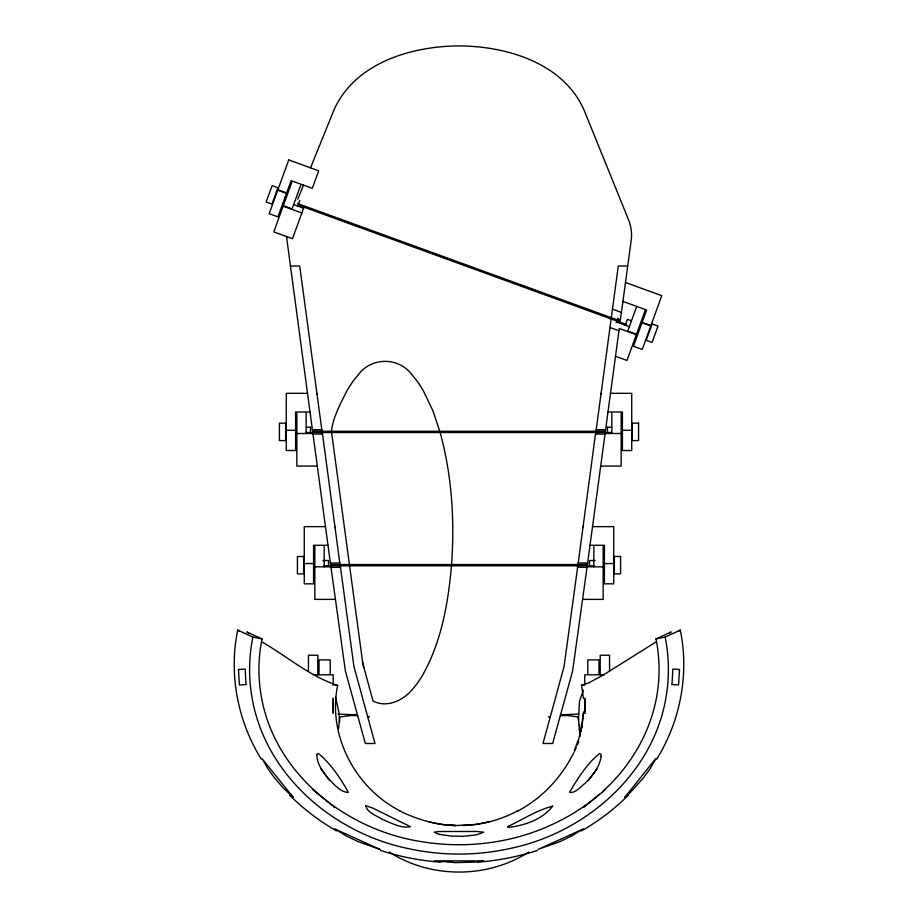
<?xml version="1.0" encoding="UTF-8"?>
<svg xmlns="http://www.w3.org/2000/svg" width="918" height="918" viewBox="0 0 918 918"><rect width="100%" height="100%" fill="white"/><g stroke="black" fill="none" stroke-linecap="round" stroke-linejoin="round"><path stroke-width="1.38" d="M560.313 715.719L566.945 715.478L577.261 716.82L578.397 718.094L579.992 734.549M578.397 720.492L579.476 701.283L583.378 690.313M580.268 736.144L580.038 732.713M338.616 728.422L339.603 718.094L340.739 716.82L351.055 715.478L357.687 715.719M451.484 565.809C448.248 602.552 441.696 640.133 423.864 672.871A85.787 85.787 0 0 1 412.446 689.315C403.231 700.514 386.891 708.283 372.983 700.996L362.736 662.968L349.586 565.809M451.564 564.559C454.731 520.357 451.931 475.34 440.112 432.504M671.999 684.576L672.825 669.05L679.538 669.452L678.574 684.966L671.919 684.564M577.686 566.819L564.1 666.388L542.986 743.5L552.659 743.5L572.602 671.047L587.095 566.819L603.172 566.808M577.996 564.559L595.564 433.514M595.977 431.265L611.136 318.948M611.308 317.685L618.284 266.002L627.694 266.002M582.127 725.209L583.653 711.898L580.876 731.6L582.127 725.209L578.948 738.21L574.278 750.752M332.66 684.472L337.652 685.379C327.233 735.203 355.404 788.241 400.202 810.996M605.146 789.572C575.104 816.733 537.248 834.818 497.326 841.496A227.974 227.974 0 0 1 420.673 841.496C345.983 829.883 275.182 774.069 261.458 697.347A153.96 153.96 0 0 1 262.009 638.939L252.875 637.081L237.705 630.115C228.616 674.087 237.659 721.055 261.251 759.129M273.575 199.791L274.815 196.36M276.375 192.08L277.947 187.754L272.107 185.631L266.151 201.994L271.992 204.117L273.644 199.585M274.677 196.739L276.559 191.575M284.649 198.426L284.97 197.554M291.867 182.234L273.793 231.898L292.486 238.703L303.973 207.158M300.634 185.425L292.073 208.937L283.306 205.747M299.819 200.388L297.73 206.114M616.253 322.643L616.839 321.025M617.263 319.854L617.86 318.236M625.204 325.305L627.384 319.338L631.309 320.669M636.289 307.587L627.728 331.111L636.495 334.301M645.021 310.869L626.971 360.441L615.508 356.276M650.449 326.842L650.782 325.936L642.015 322.746M577.307 744.923L578.719 741.342M297.811 199.195L303.502 185.149M310.514 167.845L334.244 109.322C355.404 62.699 411.677 46.118 459.138 45.9C506.529 46.187 562.642 62.791 583.756 109.322L628.692 220.171A39.99 39.99 0 0 1 631.297 239.541L620.281 320.956L297.604 203.509M574.565 751.096L576.16 747.608M573.865 752.588C561.69 777.121 542.182 798.281 517.798 810.996M656.749 759.129C680.341 721.055 689.384 674.087 680.295 630.115L665.125 637.081L655.98 638.939A153.96 153.96 0 0 1 656.554 697.347C649.898 733.746 629.932 767.023 602.529 791.649M597.343 768.492L588.254 780.656M654.936 759.599L624.642 797.455L627.935 795.022M655.131 759.381L655.842 758.761L650.219 768.595L643.461 777.821L628.256 794.724M628.302 795.206C614.394 809.125 598.582 821.082 581.542 830.905M583.63 807.496L599.236 794.426M680.295 630.115L678.666 631.205M669.52 633.064L671.15 631.974L655.98 638.939M655.762 642.107L603.574 674.822L588.874 682.866L581.599 685.264L583.469 698.506M528.63 852.156C487.217 878.687 430.783 878.687 389.37 852.156M569.665 835.196L583.458 828.782L571.776 835.919L559.98 841.611L538.166 849.345L569.642 835.208M483.648 860.912L434.134 860.809L455.11 862.622L473.619 862.151L483.568 860.958M581.599 685.264L585.282 684.53M537.455 850.435C518.016 856.735 497.831 860.659 477.463 862.197M462.374 825.523C481.652 824.961 500.826 819.969 517.798 810.766L517.798 811.328M550.41 716.522L548.723 716.82L550.387 716.602M560.542 714.858L578.73 714.032M337.652 685.379C310.204 676.646 287.15 656.439 262.238 642.107M337.962 714.124L357.458 714.858M246.081 684.564L239.426 684.966L238.462 669.452L245.175 669.05L246.001 684.576M428.935 821.897L441.856 824.433L455.558 825.523C436.429 825.351 416.439 819.108 400.202 811.145M290.306 266.002L299.716 266.002L322.023 431.265M307.496 393.329L286.267 393.329L286.267 450.531L295.596 450.531L295.596 411.987L310.009 411.987M316.905 393.329L317.031 394.258M601.095 393.329L600.969 394.258M610.504 393.329L631.733 393.329L631.733 450.531L622.404 450.531L622.404 411.987L607.991 411.987M306.371 427.214L310.514 427.214M607.486 427.214L611.629 427.214M312.395 429.704L321.805 429.704M596.195 429.704L605.605 429.704M286.267 430.255L295.596 430.255M622.404 430.255L631.733 430.255M306.164 432.504L611.836 432.504M296.835 433.514L312.912 433.514L330.595 564.559L587.405 564.559L605.088 433.514L621.165 433.503M322.436 433.514L340.004 564.559M312.981 434.053L322.402 434.053M595.598 434.053L605.019 434.053M317.307 466.08L296.835 466.08L296.835 413.226M600.693 466.08L621.165 466.08L621.165 413.226M325.477 526.634L304.26 526.634L304.26 583.837L313.577 583.837L313.577 545.292L328.001 545.292M334.886 526.634L335.013 527.563M583.114 526.634L582.987 527.563M592.523 526.634L613.74 526.634L613.74 583.837L604.423 583.837L604.423 545.292L589.999 545.292M322.975 560.519L328.506 560.519L328.506 566.096M595.025 560.519L589.494 560.519L589.494 566.096M330.388 563.009L339.798 563.009M578.202 563.009L587.612 563.009M304.26 563.549L313.577 563.56M604.423 563.549L613.74 563.56M324.157 565.809L593.843 565.809M314.828 566.808L330.905 566.819L345.397 671.047L365.341 743.5L375.014 743.5L353.9 666.388L340.429 566.819M330.973 567.358L340.383 567.358M577.617 567.358L587.027 567.358M335.299 599.385L314.828 599.385L314.828 546.531M582.701 599.385L603.172 599.385L603.172 546.531M313.784 674.81L333.234 674.81L333.234 684.92L332.626 684.771M604.216 674.81L584.766 674.81L584.766 684.92M455.535 825.569L476.144 824.433L489.064 821.897M448.615 825.213L455.558 825.523M440.537 862.197C420.169 860.659 399.984 856.735 380.545 850.435M367.613 716.602L369.277 716.82L367.59 716.522M438.884 834.267L451.312 836.091L463.51 836.332L476.591 834.806L483.866 832.213L476.591 831.479L438.884 831.501L434.134 832.213L438.678 834.221M625.468 282.48L661.786 295.699L642.221 349.448L633.454 346.258L646.639 310.043L622.92 301.402M612.467 309.136L621.429 312.407M277.879 189.774L286.646 192.964M642.164 322.356L650.919 325.546M277.741 190.164L286.496 193.354M617.63 318.844L620.43 319.866M298.476 205.15L626.661 324.605M293.668 204.553L303.606 208.168M616.471 322.034L629.323 326.716M283.169 206.148L301.861 212.953M636.346 334.691L619.26 328.472L605.387 431.265L312.613 431.265L286.508 236.523M609.988 327.496L618.95 330.767M262.02 638.939L246.85 631.974L248.48 633.064M336.458 830.905C319.418 821.082 303.606 809.125 289.698 795.206M239.334 631.205L237.705 630.115M312.453 789.285L327.657 801.839M329.39 803.25L332.213 805.614M333.498 806.715L334.485 807.599M329.746 780.656L320.657 768.492M439.756 431.265L432.734 410.346L423.864 391.837A85.787 85.787 0 0 0 412.446 375.405C399.364 356.689 370.906 356.689 357.825 375.405A85.787 85.787 0 0 0 346.407 391.837C340.176 404.241 332.982 417.472 331.432 431.265M335.552 697.129L339.052 712.907L339.603 721.915M331.593 432.504L349.425 564.559M579.384 728.422L579.992 735.054M579.384 724.715L579.751 728.708M611.836 413.226L611.836 433.503M609.552 671.161L609.552 655.222L600.223 655.222L600.223 674.81M607.486 427.237L607.486 432.791M598.984 674.455L598.984 659.893L587.784 659.893L587.784 674.455M595.564 432.504L595.564 434.363M593.843 546.531L593.843 566.808M577.571 565.809L577.571 567.668M340.429 565.809L340.429 567.668M330.216 674.455L330.216 659.893L319.016 659.893L319.016 674.455M324.157 546.531L324.157 566.808M322.436 432.504L322.436 434.363M317.777 674.81L317.777 655.222L308.448 655.222L308.448 671.161M310.514 427.237L310.514 432.791M306.164 413.226L306.164 433.503M363.872 667.937A49.847 49.847 0 0 1 362.472 661.293M252.875 637.081A163.289 163.289 0 0 0 252.278 699.023C265.91 775.526 333.796 833.142 407.902 848.496A236.729 236.729 0 0 0 510.098 848.484C584.204 833.165 652.09 775.515 665.711 699.023A163.289 163.289 0 0 0 665.125 637.081M585.007 706.711L584.766 713.458L584.766 698.185L585.007 706.711M552.613 806.199C542.676 819.361 524.109 825.764 507.975 827.393L507.631 826.636C522.273 819.785 537.328 809.94 552.613 806.199M333.223 698.403L333.234 713.286L333.234 698.334M601.164 756.352C599.741 766.92 592.58 775.779 585.271 783.134C580.933 786.393 574.955 793.898 569.516 792.223C577.87 778.544 587.061 763.351 599.672 753.437L600.992 754.47L601.164 756.352M316.997 754.481C316.435 763.214 322.447 770.89 327.474 777.489C333.108 783.134 340.291 792.613 348.404 792.395C340.658 778.475 330.652 763.592 318.328 753.437L316.997 754.481M288.745 159.927L269.181 213.676L277.947 216.866L291.132 180.639L312.315 188.351L318.695 170.828L288.745 159.927M652.159 323.962L646.215 340.314L652.055 342.448L658.011 326.085L652.159 323.962M365.869 805.832C366.638 812.2 377.103 815.976 382.37 819.395C390.747 822.895 402.107 828.828 410.369 826.648L372.559 807.978L365.869 805.832M379.834 849.345L358.02 841.611L346.224 835.919L334.542 828.782L379.834 849.345M285.647 423.175L279.428 423.175L279.428 440.583L285.647 440.583L285.647 423.175M638.572 423.175L632.353 423.175L632.353 440.583L638.572 440.583L638.572 423.175M303.64 556.48L297.421 556.48L297.421 573.888L303.64 573.888L303.64 556.48M620.579 556.48L614.36 556.48L614.36 573.888L620.579 573.888L620.579 556.48M293.37 797.49L283.364 788.114L274.539 777.821L267.781 768.595L262.158 758.761L293.37 797.49"/></g></svg>
